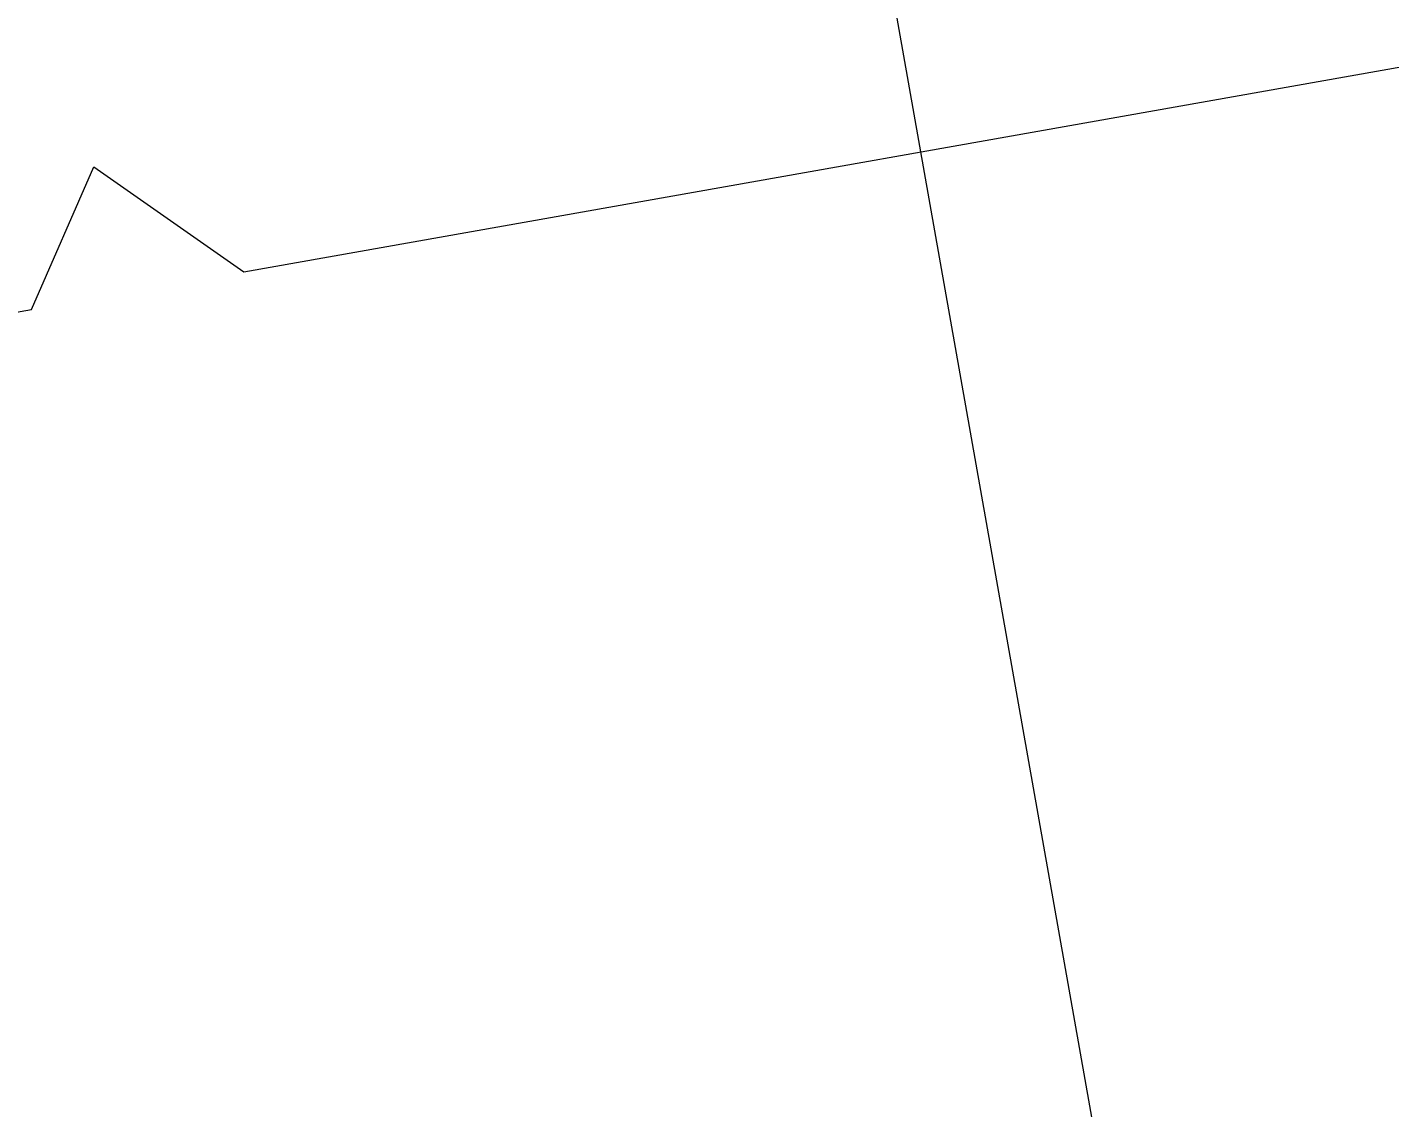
# Model space of a CAD drawing. Header units: millimetres. Extents: x -13407 to 95998, y -2611 to 109495.
# Drawn here: x 17310.229 to 17314.076, y 51172.046 to 51175.097 of the extents above; entities that cross this region are included whole.
import ezdxf
from ezdxf import colors
from ezdxf.entities.mleader import LeaderData, LeaderLine
from ezdxf.math import Vec2, Vec3

# ---------------------------------------------------------------- set-up
doc = ezdxf.new("R2010")
doc.units = ezdxf.units.MM
doc.linetypes.add('HIDDEN', pattern=[6, 4, -2])
for name, color, linetype, lineweight in [('АР_Отметки', 250, 'Continuous', 15), ('АР_Перегородки витражные', 152, 'Continuous', 13), ('АР_Размеры', 175, 'Continuous', 9), ('АР_Размеры дверей', 15, 'Continuous', 0), ('АР_Сущ Несущая стена', 202, 'Continuous', 30), ('перекр 0.3', 181, 'Continuous', 30)]:
    doc.layers.add(name, color=color, linetype=linetype, lineweight=lineweight)
doc.styles.add('ISOCPEUR', font='isocpeur.ttf', dxfattribs={"width": 0.7})

# ---------------------------------------------------------------- blocks, each defined once
blk = doc.blocks.new('_DotSmall')
at = {"color": 0, "linetype": 'ByBlock', "const_width": 0.5}
blk.add_lwpolyline([(-0.0625, 0, 1), (0.0625, 0, 1)], format="xyb", close=True, dxfattribs=at)
blk = doc.blocks.new('стойка витр.')
at = {"lineweight": 0, "ltscale": 100, "transparency": 33554687}
blk.add_lwpolyline([(63.8118, 56.2637), (85.0735, 0.1949), (10.6309, -28.0344), (-10.6309, 28.0344)], close=True, dxfattribs=at)
blk = doc.blocks.new('A$Cae753e6d')
at = {"color": 5, "lineweight": 0, "ltscale": 100, "transparency": 33554687}
blk.add_lwpolyline([(-59.2415, 27.5758), (-0.3886, 39.0696), (14.8717, -39.0696), (-43.9812, -50.5633)], close=True, dxfattribs=at)
at = {"layer": 'АР_Перегородки витражные', "rotation": 80.28340479355269}
blk.add_blockref('стойка витр.', (-14.5548, -44.8164), dxfattribs=at)
blk = doc.blocks.new('A$Cec9b444d')
at = {"color": 241, "ltscale": 100, "true_color": 0xf7abae, "rotation": 359}
blk.add_blockref('A$Cae753e6d', (-263.6037, -6176.9291), dxfattribs=at)

msp = doc.modelspace()

# ---------------------------------------------------------------- linework, layer by layer
at = {"layer": 'АР_Размеры', "color": 5, "lineweight": 0, "ltscale": 100, "transparency": 33554687}
msp.add_lwpolyline([(17307.3913, 51168.7183), (17306.519, 51173.6404), (17310.2406, 51174.3), (17310.4168, 51174.7027), (17310.8408, 51174.4064), (17314.4424, 51175.0447), (17315.3148, 51170.1227)], dxfattribs=at)
msp.add_lwpolyline([(17307.3913, 51168.7183), (17306.519, 51173.6404), (17310.2406, 51174.3), (17310.4168, 51174.7027), (17310.8408, 51174.4064), (17314.4424, 51175.0447), (17315.3148, 51170.1227)], dxfattribs=at)
msp.add_lwpolyline([(17307.3913, 51168.7183), (17306.519, 51173.6404), (17310.2406, 51174.3), (17310.4168, 51174.7027), (17310.8408, 51174.4064), (17314.4424, 51175.0447), (17315.3148, 51170.1227)], dxfattribs=at)
msp.add_lwpolyline([(17307.3913, 51168.7183), (17306.519, 51173.6404), (17310.2406, 51174.3), (17310.4168, 51174.7027), (17310.8408, 51174.4064), (17314.4424, 51175.0447), (17315.3148, 51170.1227)], dxfattribs=at)
msp.add_lwpolyline([(17307.3913, 51168.7183), (17306.519, 51173.6404), (17310.2406, 51174.3), (17310.4168, 51174.7027), (17310.8408, 51174.4064), (17314.4424, 51175.0447), (17315.3148, 51170.1227)], dxfattribs=at)
msp.add_lwpolyline([(17307.3913, 51168.7183), (17306.519, 51173.6404), (17310.2406, 51174.3), (17310.4168, 51174.7027), (17310.8408, 51174.4064), (17314.4424, 51175.0447), (17315.3148, 51170.1227)], dxfattribs=at)
msp.add_lwpolyline([(17307.3913, 51168.7183), (17306.519, 51173.6404), (17310.2406, 51174.3), (17310.4168, 51174.7027), (17310.8408, 51174.4064), (17314.4424, 51175.0447), (17315.3148, 51170.1227)], dxfattribs=at)
msp.add_lwpolyline([(17307.3913, 51168.7183), (17306.519, 51173.6404), (17310.2406, 51174.3), (17310.4168, 51174.7027), (17310.8408, 51174.4064), (17314.4424, 51175.0447), (17315.3148, 51170.1227)], dxfattribs=at)
msp.add_lwpolyline([(17307.3913, 51168.7183), (17306.519, 51173.6404), (17310.2406, 51174.3), (17310.4168, 51174.7027), (17310.8408, 51174.4064), (17314.4424, 51175.0447), (17315.3148, 51170.1227)], dxfattribs=at)
msp.add_lwpolyline([(17307.3913, 51168.7183), (17306.519, 51173.6404), (17310.2406, 51174.3), (17310.4168, 51174.7027), (17310.8408, 51174.4064), (17314.4424, 51175.0447), (17315.3148, 51170.1227)], dxfattribs=at)
msp.add_lwpolyline([(17307.3913, 51168.7183), (17306.519, 51173.6404), (17310.2406, 51174.3), (17310.4168, 51174.7027), (17310.8408, 51174.4064), (17314.4424, 51175.0447), (17315.3148, 51170.1227)], dxfattribs=at)
msp.add_lwpolyline([(17307.3913, 51168.7183), (17306.519, 51173.6404), (17310.2406, 51174.3), (17310.4168, 51174.7027), (17310.8408, 51174.4064), (17314.4424, 51175.0447), (17315.3148, 51170.1227)], dxfattribs=at)
msp.add_lwpolyline([(17307.3913, 51168.7183), (17306.519, 51173.6404), (17310.2406, 51174.3), (17310.4168, 51174.7027), (17310.8408, 51174.4064), (17314.4424, 51175.0447), (17315.3148, 51170.1227)], dxfattribs=at)
msp.add_lwpolyline([(17307.3913, 51168.7183), (17306.519, 51173.6404), (17310.2406, 51174.3), (17310.4168, 51174.7027), (17310.8408, 51174.4064), (17314.4424, 51175.0447), (17315.3148, 51170.1227)], dxfattribs=at)
msp.add_lwpolyline([(17307.3913, 51168.7183), (17306.519, 51173.6404), (17310.2406, 51174.3), (17310.4168, 51174.7027), (17310.8408, 51174.4064), (17314.4424, 51175.0447), (17315.3148, 51170.1227)], dxfattribs=at)
msp.add_lwpolyline([(17307.3913, 51168.7183), (17306.519, 51173.6404), (17310.2406, 51174.3), (17310.4168, 51174.7027), (17310.8408, 51174.4064), (17314.4424, 51175.0447), (17315.3148, 51170.1227)], dxfattribs=at)
msp.add_lwpolyline([(17307.3913, 51168.7183), (17306.519, 51173.6404), (17310.2406, 51174.3), (17310.4168, 51174.7027), (17310.8408, 51174.4064), (17314.4424, 51175.0447), (17315.3148, 51170.1227)], dxfattribs=at)
msp.add_lwpolyline([(17307.3913, 51168.7183), (17306.519, 51173.6404), (17310.2406, 51174.3), (17310.4168, 51174.7027), (17310.8408, 51174.4064), (17314.4424, 51175.0447), (17315.3148, 51170.1227)], dxfattribs=at)
msp.add_lwpolyline([(17307.3913, 51168.7183), (17306.519, 51173.6404), (17310.2406, 51174.3), (17310.4168, 51174.7027), (17310.8408, 51174.4064), (17314.4424, 51175.0447), (17315.3148, 51170.1227)], dxfattribs=at)
msp.add_lwpolyline([(17307.3913, 51168.7183), (17306.519, 51173.6404), (17310.2406, 51174.3), (17310.4168, 51174.7027), (17310.8408, 51174.4064), (17314.4424, 51175.0447), (17315.3148, 51170.1227)], dxfattribs=at)
msp.add_lwpolyline([(17307.3913, 51168.7183), (17306.519, 51173.6404), (17310.2406, 51174.3), (17310.4168, 51174.7027), (17310.8408, 51174.4064), (17314.4424, 51175.0447), (17315.3148, 51170.1227)], dxfattribs=at)
msp.add_lwpolyline([(17307.3913, 51168.7183), (17306.519, 51173.6404), (17310.2406, 51174.3), (17310.4168, 51174.7027), (17310.8408, 51174.4064), (17314.4424, 51175.0447), (17315.3148, 51170.1227)], dxfattribs=at)
msp.add_lwpolyline([(17307.3913, 51168.7183), (17306.519, 51173.6404), (17310.2406, 51174.3), (17310.4168, 51174.7027), (17310.8408, 51174.4064), (17314.4424, 51175.0447), (17315.3148, 51170.1227)], dxfattribs=at)
msp.add_lwpolyline([(17307.3913, 51168.7183), (17306.519, 51173.6404), (17310.2406, 51174.3), (17310.4168, 51174.7027), (17310.8408, 51174.4064), (17314.4424, 51175.0447), (17315.3148, 51170.1227)], dxfattribs=at)
msp.add_lwpolyline([(17307.3913, 51168.7183), (17306.519, 51173.6404), (17310.2406, 51174.3), (17310.4168, 51174.7027), (17310.8408, 51174.4064), (17314.4424, 51175.0447), (17315.3148, 51170.1227)], dxfattribs=at)
msp.add_lwpolyline([(17307.3913, 51168.7183), (17306.519, 51173.6404), (17310.2406, 51174.3), (17310.4168, 51174.7027), (17310.8408, 51174.4064), (17314.4424, 51175.0447), (17315.3148, 51170.1227)], dxfattribs=at)
msp.add_lwpolyline([(17307.3913, 51168.7183), (17306.519, 51173.6404), (17310.2406, 51174.3), (17310.4168, 51174.7027), (17310.8408, 51174.4064), (17314.4424, 51175.0447), (17315.3148, 51170.1227)], dxfattribs=at)
msp.add_lwpolyline([(17307.3913, 51168.7183), (17306.519, 51173.6404), (17310.2406, 51174.3), (17310.4168, 51174.7027), (17310.8408, 51174.4064), (17314.4424, 51175.0447), (17315.3148, 51170.1227)], dxfattribs=at)
msp.add_lwpolyline([(17307.3913, 51168.7183), (17306.519, 51173.6404), (17310.2406, 51174.3), (17310.4168, 51174.7027), (17310.8408, 51174.4064), (17314.4424, 51175.0447), (17315.3148, 51170.1227)], dxfattribs=at)
msp.add_lwpolyline([(17307.3913, 51168.7183), (17306.519, 51173.6404), (17310.2406, 51174.3), (17310.4168, 51174.7027), (17310.8408, 51174.4064), (17314.4424, 51175.0447), (17315.3148, 51170.1227)], dxfattribs=at)
msp.add_lwpolyline([(17307.3913, 51168.7183), (17306.519, 51173.6404), (17310.2406, 51174.3), (17310.4168, 51174.7027), (17310.8408, 51174.4064), (17314.4424, 51175.0447), (17315.3148, 51170.1227)], dxfattribs=at)
msp.add_lwpolyline([(17307.3913, 51168.7183), (17306.519, 51173.6404), (17310.2406, 51174.3), (17310.4168, 51174.7027), (17310.8408, 51174.4064), (17314.4424, 51175.0447), (17315.3148, 51170.1227)], dxfattribs=at)
msp.add_lwpolyline([(17307.3913, 51168.7183), (17306.519, 51173.6404), (17310.2406, 51174.3), (17310.4168, 51174.7027), (17310.8408, 51174.4064), (17314.4424, 51175.0447), (17315.3148, 51170.1227)], dxfattribs=at)
msp.add_lwpolyline([(17307.3913, 51168.7183), (17306.519, 51173.6404), (17310.2406, 51174.3), (17310.4168, 51174.7027), (17310.8408, 51174.4064), (17314.4424, 51175.0447), (17315.3148, 51170.1227)], dxfattribs=at)
msp.add_lwpolyline([(17307.3913, 51168.7183), (17306.519, 51173.6404), (17310.2406, 51174.3), (17310.4168, 51174.7027), (17310.8408, 51174.4064), (17314.4424, 51175.0447), (17315.3148, 51170.1227)], dxfattribs=at)
msp.add_lwpolyline([(17307.3913, 51168.7183), (17306.519, 51173.6404), (17310.2406, 51174.3), (17310.4168, 51174.7027), (17310.8408, 51174.4064), (17314.4424, 51175.0447), (17315.3148, 51170.1227)], dxfattribs=at)
msp.add_lwpolyline([(17307.3913, 51168.7183), (17306.519, 51173.6404), (17310.2406, 51174.3), (17310.4168, 51174.7027), (17310.8408, 51174.4064), (17314.4424, 51175.0447), (17315.3148, 51170.1227)], dxfattribs=at)
msp.add_lwpolyline([(17307.3913, 51168.7183), (17306.519, 51173.6404), (17310.2406, 51174.3), (17310.4168, 51174.7027), (17310.8408, 51174.4064), (17314.4424, 51175.0447), (17315.3148, 51170.1227)], dxfattribs=at)
msp.add_lwpolyline([(17307.3913, 51168.7183), (17306.519, 51173.6404), (17310.2406, 51174.3), (17310.4168, 51174.7027), (17310.8408, 51174.4064), (17314.4424, 51175.0447), (17315.3148, 51170.1227)], dxfattribs=at)
msp.add_lwpolyline([(17307.3913, 51168.7183), (17306.519, 51173.6404), (17310.2406, 51174.3), (17310.4168, 51174.7027), (17310.8408, 51174.4064), (17314.4424, 51175.0447), (17315.3148, 51170.1227)], dxfattribs=at)
msp.add_lwpolyline([(17307.3913, 51168.7183), (17306.519, 51173.6404), (17310.2406, 51174.3), (17310.4168, 51174.7027), (17310.8408, 51174.4064), (17314.4424, 51175.0447), (17315.3148, 51170.1227)], dxfattribs=at)
msp.add_lwpolyline([(17307.3913, 51168.7183), (17306.519, 51173.6404), (17310.2406, 51174.3), (17310.4168, 51174.7027), (17310.8408, 51174.4064), (17314.4424, 51175.0447), (17315.3148, 51170.1227)], dxfattribs=at)
msp.add_lwpolyline([(17307.3913, 51168.7183), (17306.519, 51173.6404), (17310.2406, 51174.3), (17310.4168, 51174.7027), (17310.8408, 51174.4064), (17314.4424, 51175.0447), (17315.3148, 51170.1227)], dxfattribs=at)
msp.add_lwpolyline([(17307.3913, 51168.7183), (17306.519, 51173.6404), (17310.2406, 51174.3), (17310.4168, 51174.7027), (17310.8408, 51174.4064), (17314.4424, 51175.0447), (17315.3148, 51170.1227)], dxfattribs=at)
msp.add_lwpolyline([(17307.3913, 51168.7183), (17306.519, 51173.6404), (17310.2406, 51174.3), (17310.4168, 51174.7027), (17310.8408, 51174.4064), (17314.4424, 51175.0447), (17315.3148, 51170.1227)], dxfattribs=at)
msp.add_lwpolyline([(17307.3913, 51168.7183), (17306.519, 51173.6404), (17310.2406, 51174.3), (17310.4168, 51174.7027), (17310.8408, 51174.4064), (17314.4424, 51175.0447), (17315.3148, 51170.1227)], dxfattribs=at)
msp.add_lwpolyline([(17307.3913, 51168.7183), (17306.519, 51173.6404), (17310.2406, 51174.3), (17310.4168, 51174.7027), (17310.8408, 51174.4064), (17314.4424, 51175.0447), (17315.3148, 51170.1227)], dxfattribs=at)
msp.add_lwpolyline([(17307.3913, 51168.7183), (17306.519, 51173.6404), (17310.2406, 51174.3), (17310.4168, 51174.7027), (17310.8408, 51174.4064), (17314.4424, 51175.0447), (17315.3148, 51170.1227)], dxfattribs=at)
msp.add_lwpolyline([(17307.3913, 51168.7183), (17306.519, 51173.6404), (17310.2406, 51174.3), (17310.4168, 51174.7027), (17310.8408, 51174.4064), (17314.4424, 51175.0447), (17315.3148, 51170.1227)], dxfattribs=at)
msp.add_lwpolyline([(17307.3913, 51168.7183), (17306.519, 51173.6404), (17310.2406, 51174.3), (17310.4168, 51174.7027), (17310.8408, 51174.4064), (17314.4424, 51175.0447), (17315.3148, 51170.1227)], dxfattribs=at)
msp.add_lwpolyline([(17307.3913, 51168.7183), (17306.519, 51173.6404), (17310.2406, 51174.3), (17310.4168, 51174.7027), (17310.8408, 51174.4064), (17314.4424, 51175.0447), (17315.3148, 51170.1227)], dxfattribs=at)
msp.add_lwpolyline([(17307.3913, 51168.7183), (17306.519, 51173.6404), (17310.2406, 51174.3), (17310.4168, 51174.7027), (17310.8408, 51174.4064), (17314.4424, 51175.0447), (17315.3148, 51170.1227)], dxfattribs=at)
msp.add_lwpolyline([(17307.3913, 51168.7183), (17306.519, 51173.6404), (17310.2406, 51174.3), (17310.4168, 51174.7027), (17310.8408, 51174.4064), (17314.4424, 51175.0447), (17315.3148, 51170.1227)], dxfattribs=at)
msp.add_lwpolyline([(17307.3913, 51168.7183), (17306.519, 51173.6404), (17310.2406, 51174.3), (17310.4168, 51174.7027), (17310.8408, 51174.4064), (17314.4424, 51175.0447), (17315.3148, 51170.1227)], dxfattribs=at)
msp.add_lwpolyline([(17307.3913, 51168.7183), (17306.519, 51173.6404), (17310.2406, 51174.3), (17310.4168, 51174.7027), (17310.8408, 51174.4064), (17314.4424, 51175.0447), (17315.3148, 51170.1227)], dxfattribs=at)
msp.add_lwpolyline([(17307.3913, 51168.7183), (17306.519, 51173.6404), (17310.2406, 51174.3), (17310.4168, 51174.7027), (17310.8408, 51174.4064), (17314.4424, 51175.0447), (17315.3148, 51170.1227)], dxfattribs=at)
msp.add_lwpolyline([(17307.3913, 51168.7183), (17306.519, 51173.6404), (17310.2406, 51174.3), (17310.4168, 51174.7027), (17310.8408, 51174.4064), (17314.4424, 51175.0447), (17315.3148, 51170.1227)], dxfattribs=at)
msp.add_lwpolyline([(17307.3913, 51168.7183), (17306.519, 51173.6404), (17310.2406, 51174.3), (17310.4168, 51174.7027), (17310.8408, 51174.4064), (17314.4424, 51175.0447), (17315.3148, 51170.1227)], dxfattribs=at)
msp.add_lwpolyline([(17307.3913, 51168.7183), (17306.519, 51173.6404), (17310.2406, 51174.3), (17310.4168, 51174.7027), (17310.8408, 51174.4064), (17314.4424, 51175.0447), (17315.3148, 51170.1227)], dxfattribs=at)
msp.add_lwpolyline([(17307.3913, 51168.7183), (17306.519, 51173.6404), (17310.2406, 51174.3), (17310.4168, 51174.7027), (17310.8408, 51174.4064), (17314.4424, 51175.0447), (17315.3148, 51170.1227)], dxfattribs=at)
msp.add_lwpolyline([(17307.3913, 51168.7183), (17306.519, 51173.6404), (17310.2406, 51174.3), (17310.4168, 51174.7027), (17310.8408, 51174.4064), (17314.4424, 51175.0447), (17315.3148, 51170.1227)], dxfattribs=at)
msp.add_lwpolyline([(17307.3913, 51168.7183), (17306.519, 51173.6404), (17310.2406, 51174.3), (17310.4168, 51174.7027), (17310.8408, 51174.4064), (17314.4424, 51175.0447), (17315.3148, 51170.1227)], dxfattribs=at)
msp.add_lwpolyline([(17307.3913, 51168.7183), (17306.519, 51173.6404), (17310.2406, 51174.3), (17310.4168, 51174.7027), (17310.8408, 51174.4064), (17314.4424, 51175.0447), (17315.3148, 51170.1227)], dxfattribs=at)
msp.add_lwpolyline([(17307.3913, 51168.7183), (17306.519, 51173.6404), (17310.2406, 51174.3), (17310.4168, 51174.7027), (17310.8408, 51174.4064), (17314.4424, 51175.0447), (17315.3148, 51170.1227)], dxfattribs=at)
msp.add_lwpolyline([(17307.3913, 51168.7183), (17306.519, 51173.6404), (17310.2406, 51174.3), (17310.4168, 51174.7027), (17310.8408, 51174.4064), (17314.4424, 51175.0447), (17315.3148, 51170.1227)], dxfattribs=at)
msp.add_lwpolyline([(17307.3913, 51168.7183), (17306.519, 51173.6404), (17310.2406, 51174.3), (17310.4168, 51174.7027), (17310.8408, 51174.4064), (17314.4424, 51175.0447), (17315.3148, 51170.1227)], dxfattribs=at)
msp.add_lwpolyline([(17307.3913, 51168.7183), (17306.519, 51173.6404), (17310.2406, 51174.3), (17310.4168, 51174.7027), (17310.8408, 51174.4064), (17314.4424, 51175.0447), (17315.3148, 51170.1227)], dxfattribs=at)
msp.add_lwpolyline([(17307.3913, 51168.7183), (17306.519, 51173.6404), (17310.2406, 51174.3), (17310.4168, 51174.7027), (17310.8408, 51174.4064), (17314.4424, 51175.0447), (17315.3148, 51170.1227)], dxfattribs=at)
msp.add_lwpolyline([(17307.3913, 51168.7183), (17306.519, 51173.6404), (17310.2406, 51174.3), (17310.4168, 51174.7027), (17310.8408, 51174.4064), (17314.4424, 51175.0447), (17315.3148, 51170.1227)], dxfattribs=at)
msp.add_lwpolyline([(17307.3913, 51168.7183), (17306.519, 51173.6404), (17310.2406, 51174.3), (17310.4168, 51174.7027), (17310.8408, 51174.4064), (17314.4424, 51175.0447), (17315.3148, 51170.1227)], dxfattribs=at)
msp.add_lwpolyline([(17307.3913, 51168.7183), (17306.519, 51173.6404), (17310.2406, 51174.3), (17310.4168, 51174.7027), (17310.8408, 51174.4064), (17314.4424, 51175.0447), (17315.3148, 51170.1227)], dxfattribs=at)
msp.add_lwpolyline([(17307.3913, 51168.7183), (17306.519, 51173.6404), (17310.2406, 51174.3), (17310.4168, 51174.7027), (17310.8408, 51174.4064), (17314.4424, 51175.0447), (17315.3148, 51170.1227)], dxfattribs=at)
msp.add_lwpolyline([(17307.3913, 51168.7183), (17306.519, 51173.6404), (17310.2406, 51174.3), (17310.4168, 51174.7027), (17310.8408, 51174.4064), (17314.4424, 51175.0447), (17315.3148, 51170.1227)], dxfattribs=at)
msp.add_lwpolyline([(17307.3913, 51168.7183), (17306.519, 51173.6404), (17310.2406, 51174.3), (17310.4168, 51174.7027), (17310.8408, 51174.4064), (17314.4424, 51175.0447), (17315.3148, 51170.1227)], dxfattribs=at)
msp.add_lwpolyline([(17307.3913, 51168.7183), (17306.519, 51173.6404), (17310.2406, 51174.3), (17310.4168, 51174.7027), (17310.8408, 51174.4064), (17314.4424, 51175.0447), (17315.3148, 51170.1227)], dxfattribs=at)
msp.add_lwpolyline([(17307.3913, 51168.7183), (17306.519, 51173.6404), (17310.2406, 51174.3), (17310.4168, 51174.7027), (17310.8408, 51174.4064), (17314.4424, 51175.0447), (17315.3148, 51170.1227)], dxfattribs=at)
msp.add_lwpolyline([(17307.3913, 51168.7183), (17306.519, 51173.6404), (17310.2406, 51174.3), (17310.4168, 51174.7027), (17310.8408, 51174.4064), (17314.4424, 51175.0447), (17315.3148, 51170.1227)], dxfattribs=at)
msp.add_lwpolyline([(17307.3913, 51168.7183), (17306.519, 51173.6404), (17310.2406, 51174.3), (17310.4168, 51174.7027), (17310.8408, 51174.4064), (17314.4424, 51175.0447), (17315.3148, 51170.1227)], dxfattribs=at)
msp.add_lwpolyline([(17307.3913, 51168.7183), (17306.519, 51173.6404), (17310.2406, 51174.3), (17310.4168, 51174.7027), (17310.8408, 51174.4064), (17314.4424, 51175.0447), (17315.3148, 51170.1227)], dxfattribs=at)
msp.add_lwpolyline([(17307.3913, 51168.7183), (17306.519, 51173.6404), (17310.2406, 51174.3), (17310.4168, 51174.7027), (17310.8408, 51174.4064), (17314.4424, 51175.0447), (17315.3148, 51170.1227)], dxfattribs=at)
msp.add_lwpolyline([(17307.3913, 51168.7183), (17306.519, 51173.6404), (17310.2406, 51174.3), (17310.4168, 51174.7027), (17310.8408, 51174.4064), (17314.4424, 51175.0447), (17315.3148, 51170.1227)], dxfattribs=at)
msp.add_lwpolyline([(17307.3913, 51168.7183), (17306.519, 51173.6404), (17310.2406, 51174.3), (17310.4168, 51174.7027), (17310.8408, 51174.4064), (17314.4424, 51175.0447), (17315.3148, 51170.1227)], dxfattribs=at)
msp.add_lwpolyline([(17307.3913, 51168.7183), (17306.519, 51173.6404), (17310.2406, 51174.3), (17310.4168, 51174.7027), (17310.8408, 51174.4064), (17314.4424, 51175.0447), (17315.3148, 51170.1227)], dxfattribs=at)
msp.add_lwpolyline([(17307.3913, 51168.7183), (17306.519, 51173.6404), (17310.2406, 51174.3), (17310.4168, 51174.7027), (17310.8408, 51174.4064), (17314.4424, 51175.0447), (17315.3148, 51170.1227)], dxfattribs=at)
msp.add_lwpolyline([(17307.3913, 51168.7183), (17306.519, 51173.6404), (17310.2406, 51174.3), (17310.4168, 51174.7027), (17310.8408, 51174.4064), (17314.4424, 51175.0447), (17315.3148, 51170.1227)], dxfattribs=at)
msp.add_lwpolyline([(17307.3913, 51168.7183), (17306.519, 51173.6404), (17310.2406, 51174.3), (17310.4168, 51174.7027), (17310.8408, 51174.4064), (17314.4424, 51175.0447), (17315.3148, 51170.1227)], dxfattribs=at)
msp.add_lwpolyline([(17307.3913, 51168.7183), (17306.519, 51173.6404), (17310.2406, 51174.3), (17310.4168, 51174.7027), (17310.8408, 51174.4064), (17314.4424, 51175.0447), (17315.3148, 51170.1227)], dxfattribs=at)
msp.add_lwpolyline([(17307.3913, 51168.7183), (17306.519, 51173.6404), (17310.2406, 51174.3), (17310.4168, 51174.7027), (17310.8408, 51174.4064), (17314.4424, 51175.0447), (17315.3148, 51170.1227)], dxfattribs=at)
msp.add_lwpolyline([(17307.3913, 51168.7183), (17306.519, 51173.6404), (17310.2406, 51174.3), (17310.4168, 51174.7027), (17310.8408, 51174.4064), (17314.4424, 51175.0447), (17315.3148, 51170.1227)], dxfattribs=at)
msp.add_lwpolyline([(17307.3913, 51168.7183), (17306.519, 51173.6404), (17310.2406, 51174.3), (17310.4168, 51174.7027), (17310.8408, 51174.4064), (17314.4424, 51175.0447), (17315.3148, 51170.1227)], dxfattribs=at)
msp.add_lwpolyline([(17307.3913, 51168.7183), (17306.519, 51173.6404), (17310.2406, 51174.3), (17310.4168, 51174.7027), (17310.8408, 51174.4064), (17314.4424, 51175.0447), (17315.3148, 51170.1227)], dxfattribs=at)
msp.add_lwpolyline([(17307.3913, 51168.7183), (17306.519, 51173.6404), (17310.2406, 51174.3), (17310.4168, 51174.7027), (17310.8408, 51174.4064), (17314.4424, 51175.0447), (17315.3148, 51170.1227)], dxfattribs=at)
msp.add_lwpolyline([(17307.3913, 51168.7183), (17306.519, 51173.6404), (17310.2406, 51174.3), (17310.4168, 51174.7027), (17310.8408, 51174.4064), (17314.4424, 51175.0447), (17315.3148, 51170.1227)], dxfattribs=at)
msp.add_lwpolyline([(17307.3913, 51168.7183), (17306.519, 51173.6404), (17310.2406, 51174.3), (17310.4168, 51174.7027), (17310.8408, 51174.4064), (17314.4424, 51175.0447), (17315.3148, 51170.1227)], dxfattribs=at)
msp.add_lwpolyline([(17307.3913, 51168.7183), (17306.519, 51173.6404), (17310.2406, 51174.3), (17310.4168, 51174.7027), (17310.8408, 51174.4064), (17314.4424, 51175.0447), (17315.3148, 51170.1227)], dxfattribs=at)
msp.add_lwpolyline([(17307.3913, 51168.7183), (17306.519, 51173.6404), (17310.2406, 51174.3), (17310.4168, 51174.7027), (17310.8408, 51174.4064), (17314.4424, 51175.0447), (17315.3148, 51170.1227)], dxfattribs=at)
msp.add_lwpolyline([(17307.3913, 51168.7183), (17306.519, 51173.6404), (17310.2406, 51174.3), (17310.4168, 51174.7027), (17310.8408, 51174.4064), (17314.4424, 51175.0447), (17315.3148, 51170.1227)], dxfattribs=at)
msp.add_lwpolyline([(17307.3913, 51168.7183), (17306.519, 51173.6404), (17310.2406, 51174.3), (17310.4168, 51174.7027), (17310.8408, 51174.4064), (17314.4424, 51175.0447), (17315.3148, 51170.1227)], dxfattribs=at)
msp.add_lwpolyline([(17307.3913, 51168.7183), (17306.519, 51173.6404), (17310.2406, 51174.3), (17310.4168, 51174.7027), (17310.8408, 51174.4064), (17314.4424, 51175.0447), (17315.3148, 51170.1227)], dxfattribs=at)
msp.add_lwpolyline([(17307.3913, 51168.7183), (17306.519, 51173.6404), (17310.2406, 51174.3), (17310.4168, 51174.7027), (17310.8408, 51174.4064), (17314.4424, 51175.0447), (17315.3148, 51170.1227)], dxfattribs=at)
msp.add_lwpolyline([(17307.3913, 51168.7183), (17306.519, 51173.6404), (17310.2406, 51174.3), (17310.4168, 51174.7027), (17310.8408, 51174.4064), (17314.4424, 51175.0447), (17315.3148, 51170.1227)], dxfattribs=at)
msp.add_lwpolyline([(17307.3913, 51168.7183), (17306.519, 51173.6404), (17310.2406, 51174.3), (17310.4168, 51174.7027), (17310.8408, 51174.4064), (17314.4424, 51175.0447), (17315.3148, 51170.1227)], dxfattribs=at)
msp.add_lwpolyline([(17307.3913, 51168.7183), (17306.519, 51173.6404), (17310.2406, 51174.3), (17310.4168, 51174.7027), (17310.8408, 51174.4064), (17314.4424, 51175.0447), (17315.3148, 51170.1227)], dxfattribs=at)
msp.add_lwpolyline([(17307.3913, 51168.7183), (17306.519, 51173.6404), (17310.2406, 51174.3), (17310.4168, 51174.7027), (17310.8408, 51174.4064), (17314.4424, 51175.0447), (17315.3148, 51170.1227)], dxfattribs=at)
msp.add_lwpolyline([(17307.3913, 51168.7183), (17306.519, 51173.6404), (17310.2406, 51174.3), (17310.4168, 51174.7027), (17310.8408, 51174.4064), (17314.4424, 51175.0447), (17315.3148, 51170.1227)], dxfattribs=at)
msp.add_lwpolyline([(17307.3913, 51168.7183), (17306.519, 51173.6404), (17310.2406, 51174.3), (17310.4168, 51174.7027), (17310.8408, 51174.4064), (17314.4424, 51175.0447), (17315.3148, 51170.1227)], dxfattribs=at)
msp.add_lwpolyline([(17307.3913, 51168.7183), (17306.519, 51173.6404), (17310.2406, 51174.3), (17310.4168, 51174.7027), (17310.8408, 51174.4064), (17314.4424, 51175.0447), (17315.3148, 51170.1227)], dxfattribs=at)
msp.add_lwpolyline([(17307.3913, 51168.7183), (17306.519, 51173.6404), (17310.2406, 51174.3), (17310.4168, 51174.7027), (17310.8408, 51174.4064), (17314.4424, 51175.0447), (17315.3148, 51170.1227)], dxfattribs=at)
msp.add_lwpolyline([(17307.3913, 51168.7183), (17306.519, 51173.6404), (17310.2406, 51174.3), (17310.4168, 51174.7027), (17310.8408, 51174.4064), (17314.4424, 51175.0447), (17315.3148, 51170.1227)], dxfattribs=at)
msp.add_lwpolyline([(17307.3913, 51168.7183), (17306.519, 51173.6404), (17310.2406, 51174.3), (17310.4168, 51174.7027), (17310.8408, 51174.4064), (17314.4424, 51175.0447), (17315.3148, 51170.1227)], dxfattribs=at)
msp.add_lwpolyline([(17307.3913, 51168.7183), (17306.519, 51173.6404), (17310.2406, 51174.3), (17310.4168, 51174.7027), (17310.8408, 51174.4064), (17314.4424, 51175.0447), (17315.3148, 51170.1227)], dxfattribs=at)
msp.add_lwpolyline([(17307.3913, 51168.7183), (17306.519, 51173.6404), (17310.2406, 51174.3), (17310.4168, 51174.7027), (17310.8408, 51174.4064), (17314.4424, 51175.0447), (17315.3148, 51170.1227)], dxfattribs=at)
msp.add_lwpolyline([(17307.3913, 51168.7183), (17306.519, 51173.6404), (17310.2406, 51174.3), (17310.4168, 51174.7027), (17310.8408, 51174.4064), (17314.4424, 51175.0447), (17315.3148, 51170.1227)], dxfattribs=at)
msp.add_lwpolyline([(17307.3913, 51168.7183), (17306.519, 51173.6404), (17310.2406, 51174.3), (17310.4168, 51174.7027), (17310.8408, 51174.4064), (17314.4424, 51175.0447), (17315.3148, 51170.1227)], dxfattribs=at)
msp.add_lwpolyline([(17307.3913, 51168.7183), (17306.519, 51173.6404), (17310.2406, 51174.3), (17310.4168, 51174.7027), (17310.8408, 51174.4064), (17314.4424, 51175.0447), (17315.3148, 51170.1227)], dxfattribs=at)
msp.add_lwpolyline([(17307.3913, 51168.7183), (17306.519, 51173.6404), (17310.2406, 51174.3), (17310.4168, 51174.7027), (17310.8408, 51174.4064), (17314.4424, 51175.0447), (17315.3148, 51170.1227)], dxfattribs=at)
msp.add_lwpolyline([(17307.3913, 51168.7183), (17306.519, 51173.6404), (17310.2406, 51174.3), (17310.4168, 51174.7027), (17310.8408, 51174.4064), (17314.4424, 51175.0447), (17315.3148, 51170.1227)], dxfattribs=at)
msp.add_lwpolyline([(17307.3913, 51168.7183), (17306.519, 51173.6404), (17310.2406, 51174.3), (17310.4168, 51174.7027), (17310.8408, 51174.4064), (17314.4424, 51175.0447), (17315.3148, 51170.1227)], dxfattribs=at)
msp.add_lwpolyline([(17307.3913, 51168.7183), (17306.519, 51173.6404), (17310.2406, 51174.3), (17310.4168, 51174.7027), (17310.8408, 51174.4064), (17314.4424, 51175.0447), (17315.3148, 51170.1227)], dxfattribs=at)
msp.add_lwpolyline([(17307.3913, 51168.7183), (17306.519, 51173.6404), (17310.2406, 51174.3), (17310.4168, 51174.7027), (17310.8408, 51174.4064), (17314.4424, 51175.0447), (17315.3148, 51170.1227)], dxfattribs=at)
msp.add_lwpolyline([(17307.3913, 51168.7183), (17306.519, 51173.6404), (17310.2406, 51174.3), (17310.4168, 51174.7027), (17310.8408, 51174.4064), (17314.4424, 51175.0447), (17315.3148, 51170.1227)], dxfattribs=at)
msp.add_lwpolyline([(17307.3913, 51168.7183), (17306.519, 51173.6404), (17310.2406, 51174.3), (17310.4168, 51174.7027), (17310.8408, 51174.4064), (17314.4424, 51175.0447), (17315.3148, 51170.1227)], dxfattribs=at)
msp.add_lwpolyline([(17307.3913, 51168.7183), (17306.519, 51173.6404), (17310.2406, 51174.3), (17310.4168, 51174.7027), (17310.8408, 51174.4064), (17314.4424, 51175.0447), (17315.3148, 51170.1227)], dxfattribs=at)
msp.add_lwpolyline([(17307.3913, 51168.7183), (17306.519, 51173.6404), (17310.2406, 51174.3), (17310.4168, 51174.7027), (17310.8408, 51174.4064), (17314.4424, 51175.0447), (17315.3148, 51170.1227)], dxfattribs=at)
msp.add_lwpolyline([(17307.3913, 51168.7183), (17306.519, 51173.6404), (17310.2406, 51174.3), (17310.4168, 51174.7027), (17310.8408, 51174.4064), (17314.4424, 51175.0447), (17315.3148, 51170.1227)], dxfattribs=at)
msp.add_lwpolyline([(17307.3913, 51168.7183), (17306.519, 51173.6404), (17310.2406, 51174.3), (17310.4168, 51174.7027), (17310.8408, 51174.4064), (17314.4424, 51175.0447), (17315.3148, 51170.1227)], dxfattribs=at)
msp.add_lwpolyline([(17307.3913, 51168.7183), (17306.519, 51173.6404), (17310.2406, 51174.3), (17310.4168, 51174.7027), (17310.8408, 51174.4064), (17314.4424, 51175.0447), (17315.3148, 51170.1227)], dxfattribs=at)
msp.add_lwpolyline([(17307.3913, 51168.7183), (17306.519, 51173.6404), (17310.2406, 51174.3), (17310.4168, 51174.7027), (17310.8408, 51174.4064), (17314.4424, 51175.0447), (17315.3148, 51170.1227)], dxfattribs=at)
msp.add_lwpolyline([(17307.3913, 51168.7183), (17306.519, 51173.6404), (17310.2406, 51174.3), (17310.4168, 51174.7027), (17310.8408, 51174.4064), (17314.4424, 51175.0447), (17315.3148, 51170.1227)], dxfattribs=at)
msp.add_lwpolyline([(17307.3913, 51168.7183), (17306.519, 51173.6404), (17310.2406, 51174.3), (17310.4168, 51174.7027), (17310.8408, 51174.4064), (17314.4424, 51175.0447), (17315.3148, 51170.1227)], dxfattribs=at)
msp.add_lwpolyline([(17307.3913, 51168.7183), (17306.519, 51173.6404), (17310.2406, 51174.3), (17310.4168, 51174.7027), (17310.8408, 51174.4064), (17314.4424, 51175.0447), (17315.3148, 51170.1227)], dxfattribs=at)
msp.add_lwpolyline([(17307.3913, 51168.7183), (17306.519, 51173.6404), (17310.2406, 51174.3), (17310.4168, 51174.7027), (17310.8408, 51174.4064), (17314.4424, 51175.0447), (17315.3148, 51170.1227)], dxfattribs=at)
msp.add_lwpolyline([(17307.3913, 51168.7183), (17306.519, 51173.6404), (17310.2406, 51174.3), (17310.4168, 51174.7027), (17310.8408, 51174.4064), (17314.4424, 51175.0447), (17315.3148, 51170.1227)], dxfattribs=at)
msp.add_lwpolyline([(17307.3913, 51168.7183), (17306.519, 51173.6404), (17310.2406, 51174.3), (17310.4168, 51174.7027), (17310.8408, 51174.4064), (17314.4424, 51175.0447), (17315.3148, 51170.1227)], dxfattribs=at)
msp.add_lwpolyline([(17307.3913, 51168.7183), (17306.519, 51173.6404), (17310.2406, 51174.3), (17310.4168, 51174.7027), (17310.8408, 51174.4064), (17314.4424, 51175.0447), (17315.3148, 51170.1227)], dxfattribs=at)
msp.add_lwpolyline([(17307.3913, 51168.7183), (17306.519, 51173.6404), (17310.2406, 51174.3), (17310.4168, 51174.7027), (17310.8408, 51174.4064), (17314.4424, 51175.0447), (17315.3148, 51170.1227)], dxfattribs=at)
msp.add_lwpolyline([(17307.3913, 51168.7183), (17306.519, 51173.6404), (17310.2406, 51174.3), (17310.4168, 51174.7027), (17310.8408, 51174.4064), (17314.4424, 51175.0447), (17315.3148, 51170.1227)], dxfattribs=at)
msp.add_lwpolyline([(17307.3913, 51168.7183), (17306.519, 51173.6404), (17310.2406, 51174.3), (17310.4168, 51174.7027), (17310.8408, 51174.4064), (17314.4424, 51175.0447), (17315.3148, 51170.1227)], dxfattribs=at)
msp.add_lwpolyline([(17307.3913, 51168.7183), (17306.519, 51173.6404), (17310.2406, 51174.3), (17310.4168, 51174.7027), (17310.8408, 51174.4064), (17314.4424, 51175.0447), (17315.3148, 51170.1227)], dxfattribs=at)
msp.add_lwpolyline([(17307.3913, 51168.7183), (17306.519, 51173.6404), (17310.2406, 51174.3), (17310.4168, 51174.7027), (17310.8408, 51174.4064), (17314.4424, 51175.0447), (17315.3148, 51170.1227)], dxfattribs=at)
msp.add_lwpolyline([(17307.3913, 51168.7183), (17306.519, 51173.6404), (17310.2406, 51174.3), (17310.4168, 51174.7027), (17310.8408, 51174.4064), (17314.4424, 51175.0447), (17315.3148, 51170.1227)], dxfattribs=at)
msp.add_lwpolyline([(17307.3913, 51168.7183), (17306.519, 51173.6404), (17310.2406, 51174.3), (17310.4168, 51174.7027), (17310.8408, 51174.4064), (17314.4424, 51175.0447), (17315.3148, 51170.1227)], dxfattribs=at)
msp.add_lwpolyline([(17307.3913, 51168.7183), (17306.519, 51173.6404), (17310.2406, 51174.3), (17310.4168, 51174.7027), (17310.8408, 51174.4064), (17314.4424, 51175.0447), (17315.3148, 51170.1227)], dxfattribs=at)
msp.add_lwpolyline([(17307.3913, 51168.7183), (17306.519, 51173.6404), (17310.2406, 51174.3), (17310.4168, 51174.7027), (17310.8408, 51174.4064), (17314.4424, 51175.0447), (17315.3148, 51170.1227)], dxfattribs=at)
msp.add_lwpolyline([(17307.3913, 51168.7183), (17306.519, 51173.6404), (17310.2406, 51174.3), (17310.4168, 51174.7027), (17310.8408, 51174.4064), (17314.4424, 51175.0447), (17315.3148, 51170.1227)], dxfattribs=at)
msp.add_lwpolyline([(17307.3913, 51168.7183), (17306.519, 51173.6404), (17310.2406, 51174.3), (17310.4168, 51174.7027), (17310.8408, 51174.4064), (17314.4424, 51175.0447), (17315.3148, 51170.1227)], dxfattribs=at)
msp.add_lwpolyline([(17307.3913, 51168.7183), (17306.519, 51173.6404), (17310.2406, 51174.3), (17310.4168, 51174.7027), (17310.8408, 51174.4064), (17314.4424, 51175.0447), (17315.3148, 51170.1227)], dxfattribs=at)
msp.add_lwpolyline([(17307.3913, 51168.7183), (17306.519, 51173.6404), (17310.2406, 51174.3), (17310.4168, 51174.7027), (17310.8408, 51174.4064), (17314.4424, 51175.0447), (17315.3148, 51170.1227)], dxfattribs=at)
msp.add_lwpolyline([(17307.3913, 51168.7183), (17306.519, 51173.6404), (17310.2406, 51174.3), (17310.4168, 51174.7027), (17310.8408, 51174.4064), (17314.4424, 51175.0447), (17315.3148, 51170.1227)], dxfattribs=at)
msp.add_lwpolyline([(17307.3913, 51168.7183), (17306.519, 51173.6404), (17310.2406, 51174.3), (17310.4168, 51174.7027), (17310.8408, 51174.4064), (17314.4424, 51175.0447), (17315.3148, 51170.1227)], dxfattribs=at)
msp.add_lwpolyline([(17307.3913, 51168.7183), (17306.519, 51173.6404), (17310.2406, 51174.3), (17310.4168, 51174.7027), (17310.8408, 51174.4064), (17314.4424, 51175.0447), (17315.3148, 51170.1227)], dxfattribs=at)
msp.add_lwpolyline([(17307.3913, 51168.7183), (17306.519, 51173.6404), (17310.2406, 51174.3), (17310.4168, 51174.7027), (17310.8408, 51174.4064), (17314.4424, 51175.0447), (17315.3148, 51170.1227)], dxfattribs=at)
msp.add_lwpolyline([(17307.3913, 51168.7183), (17306.519, 51173.6404), (17310.2406, 51174.3), (17310.4168, 51174.7027), (17310.8408, 51174.4064), (17314.4424, 51175.0447), (17315.3148, 51170.1227)], dxfattribs=at)
msp.add_lwpolyline([(17307.3913, 51168.7183), (17306.519, 51173.6404), (17310.2406, 51174.3), (17310.4168, 51174.7027), (17310.8408, 51174.4064), (17314.4424, 51175.0447), (17315.3148, 51170.1227)], dxfattribs=at)
msp.add_lwpolyline([(17307.3913, 51168.7183), (17306.519, 51173.6404), (17310.2406, 51174.3), (17310.4168, 51174.7027), (17310.8408, 51174.4064), (17314.4424, 51175.0447), (17315.3148, 51170.1227)], dxfattribs=at)
msp.add_lwpolyline([(17307.3913, 51168.7183), (17306.519, 51173.6404), (17310.2406, 51174.3), (17310.4168, 51174.7027), (17310.8408, 51174.4064), (17314.4424, 51175.0447), (17315.3148, 51170.1227)], dxfattribs=at)
msp.add_lwpolyline([(17307.3913, 51168.7183), (17306.519, 51173.6404), (17310.2406, 51174.3), (17310.4168, 51174.7027), (17310.8408, 51174.4064), (17314.4424, 51175.0447), (17315.3148, 51170.1227)], dxfattribs=at)
msp.add_lwpolyline([(17307.3913, 51168.7183), (17306.519, 51173.6404), (17310.2406, 51174.3), (17310.4168, 51174.7027), (17310.8408, 51174.4064), (17314.4424, 51175.0447), (17315.3148, 51170.1227)], dxfattribs=at)
msp.add_lwpolyline([(17307.3913, 51168.7183), (17306.519, 51173.6404), (17310.2406, 51174.3), (17310.4168, 51174.7027), (17310.8408, 51174.4064), (17314.4424, 51175.0447), (17315.3148, 51170.1227)], dxfattribs=at)
msp.add_lwpolyline([(17307.3913, 51168.7183), (17306.519, 51173.6404), (17310.2406, 51174.3), (17310.4168, 51174.7027), (17310.8408, 51174.4064), (17314.4424, 51175.0447), (17315.3148, 51170.1227)], dxfattribs=at)
msp.add_lwpolyline([(17307.3913, 51168.7183), (17306.519, 51173.6404), (17310.2406, 51174.3), (17310.4168, 51174.7027), (17310.8408, 51174.4064), (17314.4424, 51175.0447), (17315.3148, 51170.1227)], dxfattribs=at)
msp.add_lwpolyline([(17307.3913, 51168.7183), (17306.519, 51173.6404), (17310.2406, 51174.3), (17310.4168, 51174.7027), (17310.8408, 51174.4064), (17314.4424, 51175.0447), (17315.3148, 51170.1227)], dxfattribs=at)
msp.add_lwpolyline([(17307.3913, 51168.7183), (17306.519, 51173.6404), (17310.2406, 51174.3), (17310.4168, 51174.7027), (17310.8408, 51174.4064), (17314.4424, 51175.0447), (17315.3148, 51170.1227)], dxfattribs=at)
msp.add_lwpolyline([(17307.3913, 51168.7183), (17306.519, 51173.6404), (17310.2406, 51174.3), (17310.4168, 51174.7027), (17310.8408, 51174.4064), (17314.4424, 51175.0447), (17315.3148, 51170.1227)], dxfattribs=at)
msp.add_lwpolyline([(17307.3913, 51168.7183), (17306.519, 51173.6404), (17310.2406, 51174.3), (17310.4168, 51174.7027), (17310.8408, 51174.4064), (17314.4424, 51175.0447), (17315.3148, 51170.1227)], dxfattribs=at)
msp.add_lwpolyline([(17307.3913, 51168.7183), (17306.519, 51173.6404), (17310.2406, 51174.3), (17310.4168, 51174.7027), (17310.8408, 51174.4064), (17314.4424, 51175.0447), (17315.3148, 51170.1227)], dxfattribs=at)
msp.add_lwpolyline([(17307.3913, 51168.7183), (17306.519, 51173.6404), (17310.2406, 51174.3), (17310.4168, 51174.7027), (17310.8408, 51174.4064), (17314.4424, 51175.0447), (17315.3148, 51170.1227)], dxfattribs=at)
msp.add_lwpolyline([(17307.3913, 51168.7183), (17306.519, 51173.6404), (17310.2406, 51174.3), (17310.4168, 51174.7027), (17310.8408, 51174.4064), (17314.4424, 51175.0447), (17315.3148, 51170.1227)], dxfattribs=at)
msp.add_lwpolyline([(17307.3913, 51168.7183), (17306.519, 51173.6404), (17310.2406, 51174.3), (17310.4168, 51174.7027), (17310.8408, 51174.4064), (17314.4424, 51175.0447), (17315.3148, 51170.1227)], dxfattribs=at)
msp.add_lwpolyline([(17307.3913, 51168.7183), (17306.519, 51173.6404), (17310.2406, 51174.3), (17310.4168, 51174.7027), (17310.8408, 51174.4064), (17314.4424, 51175.0447), (17315.3148, 51170.1227)], dxfattribs=at)
msp.add_lwpolyline([(17307.3913, 51168.7183), (17306.519, 51173.6404), (17310.2406, 51174.3), (17310.4168, 51174.7027), (17310.8408, 51174.4064), (17314.4424, 51175.0447), (17315.3148, 51170.1227)], dxfattribs=at)
at = {"layer": 'АР_Сущ Несущая стена', "lineweight": 18, "ltscale": 100}
msp.add_arc((14697.7176, 60279.2335), 9778.6546, 272.59254797, 356.63539137, dxfattribs=at)
at = {"layer": 'перекр 0.3', "color": 7, "linetype": 'HIDDEN', "lineweight": 5, "ltscale": 50}
msp.add_arc((14690.0502, 60297.2231), 9144.2835, 272.82063752, 356.28873107, dxfattribs=at)

# ---------------------------------------------------------------- block references
at = {"layer": 'АР_Размеры дверей', "ltscale": 100}
msp.add_blockref('A$Cec9b444d', (17563.4399, 57383.8159), dxfattribs=at)

# ---------------------------------------------------------------- leaders
at = {"layer": 'АР_Отметки'}
ml = msp.add_multileader_mtext('Standard', dxfattribs=at)
ml.set_content('Л.4', color=256, style='ISOCPEUR')
ml.set_leader_properties(color=256, linetype='Continuous', lineweight=-1)
ml.set_arrow_properties(name='DOTSMALL')
ml.build(insert=Vec2(0, 0))
ml.multileader.update_dxf_attribs({"has_text_frame": 1, "text_left_attachment_type": 4, "text_right_attachment_type": 4, "dogleg_length": 100, "arrow_head_size": 180})
ctx = ml.context
ctx.base_point, ctx.char_height, ctx.arrow_head_size, ctx.landing_gap_size, ctx.plane_origin = Vec3(24103.0396, 74930.4423), 250, 180, 50, Vec3(52223.4871, 62772.7829)
ctx.left_attachment, ctx.right_attachment = 4, 4
notes = []
notes.append((ctx, [(0, (0, 0, 0), (0, 0), (1, 0), 1, [])]))
ctx.mtext.insert, ctx.mtext.width, ctx.mtext.line_spacing_style, ctx.mtext.flow_direction = Vec3(24153.0396, 75263.7757), 852.697031, 2, 5
ml = msp.add_multileader_mtext('Standard', dxfattribs=at)
ml.set_content('+7,050', color=256, style='ISOCPEUR')
ml.set_leader_properties(color=256, linetype='Continuous', lineweight=-1)
ml.set_arrow_properties(name='DOTSMALL')
ml.build(insert=Vec2(0, 0))
ml.multileader.update_dxf_attribs({"has_text_frame": 1, "text_left_attachment_type": 4, "text_right_attachment_type": 4, "dogleg_length": 100, "arrow_head_size": 180})
ctx = ml.context
ctx.base_point, ctx.char_height, ctx.arrow_head_size, ctx.landing_gap_size, ctx.plane_origin = Vec3(29759.0374, 73529.3175), 250, 180, 50, Vec3(29677.644, 72261.7533)
ctx.left_attachment, ctx.right_attachment = 4, 4
notes.append((ctx, [(0, (0, 0, 0), (0, 0), (1, 0), 1, [])]))
ctx.mtext.insert, ctx.mtext.width, ctx.mtext.line_spacing_style, ctx.mtext.flow_direction = Vec3(29809.0374, 73862.6509), 852.697031, 2, 5
ml = msp.add_multileader_mtext('Standard', dxfattribs=at)
ml.set_content('+8,400', color=256, style='ISOCPEUR')
ml.set_leader_properties(color=256, linetype='Continuous', lineweight=-1)
ml.set_arrow_properties(name='DOTSMALL')
ml.build(insert=Vec2(0, 0))
ml.multileader.update_dxf_attribs({"has_text_frame": 1, "text_left_attachment_type": 4, "text_right_attachment_type": 4, "dogleg_length": 100, "arrow_head_size": 180})
ctx = ml.context
ctx.base_point, ctx.char_height, ctx.arrow_head_size, ctx.landing_gap_size, ctx.plane_origin = Vec3(23997.6928, 72968.3115), 250, 180, 50, Vec3(24540.974, 73771.2682)
ctx.left_attachment, ctx.right_attachment = 4, 4
notes.append((ctx, [(0, (0, 0, 0), (0, 0), (1, 0), 1, [])]))
ctx.mtext.insert, ctx.mtext.width, ctx.mtext.line_spacing_style, ctx.mtext.flow_direction = Vec3(24047.6928, 73301.6448), 852.697031, 2, 5
ml = msp.add_multileader_mtext('Standard', dxfattribs=at)
ml.set_content('+6,300', color=256, style='ISOCPEUR')
ml.set_leader_properties(color=256, linetype='Continuous', lineweight=-1)
ml.set_arrow_properties(name='DOTSMALL')
ml.build(insert=Vec2(0, 0))
ml.multileader.update_dxf_attribs({"has_text_frame": 1, "text_left_attachment_type": 4, "text_right_attachment_type": 4, "dogleg_length": 100, "arrow_head_size": 180})
ctx = ml.context
ctx.base_point, ctx.char_height, ctx.arrow_head_size, ctx.landing_gap_size, ctx.plane_origin = Vec3(55928.1544, 71412.1201), 250, 180, 50, Vec3(64271.9767, 69171.2075)
ctx.left_attachment, ctx.right_attachment = 4, 4
notes.append((ctx, [(0, (0, 0, 0), (0, 0), (1, 0), 1, [])]))
ctx.mtext.insert, ctx.mtext.width, ctx.mtext.line_spacing_style, ctx.mtext.flow_direction = Vec3(55978.1544, 71745.4534), 852.697031, 2, 5
ml = msp.add_multileader_mtext('Standard', dxfattribs=at)
ml.set_content('Л.5', color=256, style='ISOCPEUR')
ml.set_leader_properties(color=256, linetype='Continuous', lineweight=-1)
ml.set_arrow_properties(name='DOTSMALL')
ml.build(insert=Vec2(0, 0))
ml.multileader.update_dxf_attribs({"has_text_frame": 1, "text_left_attachment_type": 4, "text_right_attachment_type": 4, "dogleg_length": 100, "arrow_head_size": 180})
ctx = ml.context
ctx.base_point, ctx.char_height, ctx.arrow_head_size, ctx.landing_gap_size, ctx.plane_origin = Vec3(54025.8449, 70799.6948), 250, 180, 50, Vec3(79808.7109, 57079.0931)
ctx.left_attachment, ctx.right_attachment = 4, 4
notes.append((ctx, [(0, (0, 0, 0), (0, 0), (1, 0), 1, [])]))
ctx.mtext.insert, ctx.mtext.width, ctx.mtext.line_spacing_style, ctx.mtext.flow_direction = Vec3(54075.8449, 71133.0281), 852.697031, 2, 5
ml = msp.add_multileader_mtext('Standard', dxfattribs=at)
ml.set_content('+8,400', color=256, style='ISOCPEUR')
ml.set_leader_properties(color=256, linetype='Continuous', lineweight=-1)
ml.set_arrow_properties(name='DOTSMALL')
ml.build(insert=Vec2(0, 0))
ml.multileader.update_dxf_attribs({"has_text_frame": 1, "text_left_attachment_type": 4, "text_right_attachment_type": 4, "dogleg_length": 100, "arrow_head_size": 180})
ctx = ml.context
ctx.base_point, ctx.char_height, ctx.arrow_head_size, ctx.landing_gap_size, ctx.plane_origin = Vec3(54891.19, 65329.1608), 250, 180, 50, Vec3(59135.3068, 70680.7223)
ctx.left_attachment, ctx.right_attachment = 4, 4
notes.append((ctx, [(0, (0, 0, 0), (0, 0), (1, 0), 1, [])]))
ctx.mtext.insert, ctx.mtext.width, ctx.mtext.line_spacing_style, ctx.mtext.flow_direction = Vec3(54941.19, 65662.4942), 852.697031, 2, 5
ml = msp.add_multileader_mtext('Standard', dxfattribs=at)
ml.set_content('+8,400', color=256, style='ISOCPEUR')
ml.set_leader_properties(color=256, linetype='Continuous', lineweight=-1)
ml.set_arrow_properties(name='DOTSMALL')
ml.build(insert=Vec2(0, 0))
ml.multileader.update_dxf_attribs({"has_text_frame": 1, "text_left_attachment_type": 4, "text_right_attachment_type": 4, "dogleg_length": 100, "arrow_head_size": 180})
ctx = ml.context
ctx.base_point, ctx.char_height, ctx.arrow_head_size, ctx.landing_gap_size, ctx.plane_origin = Vec3(27558.1456, 63748.9307), 250, 180, 50, Vec3(27785.4221, 63541.7649)
ctx.left_attachment, ctx.right_attachment = 4, 4
notes.append((ctx, [(0, (0, 0, 0), (0, 0), (1, 0), 1, [])]))
ctx.mtext.insert, ctx.mtext.width, ctx.mtext.line_spacing_style, ctx.mtext.flow_direction = Vec3(27608.1456, 64082.264), 852.697031, 2, 5
for ctx, leaders in notes:
    for number, flags, end, landing, length, lines in leaders:
        leader = LeaderData()
        leader.index, (leader.has_last_leader_line, leader.has_dogleg_vector, leader.attachment_direction) = number, flags
        leader.last_leader_point, leader.dogleg_vector, leader.dogleg_length = Vec3(end), Vec3(landing), length
        for number, points, colour, breaks in lines:
            line = LeaderLine()
            line.index, line.vertices, line.color, line.breaks = number, Vec3.list(points), colors.encode_raw_color(colour), breaks
            leader.lines.append(line)
        ctx.leaders.append(leader)

doc.saveas('drawing.dxf')
